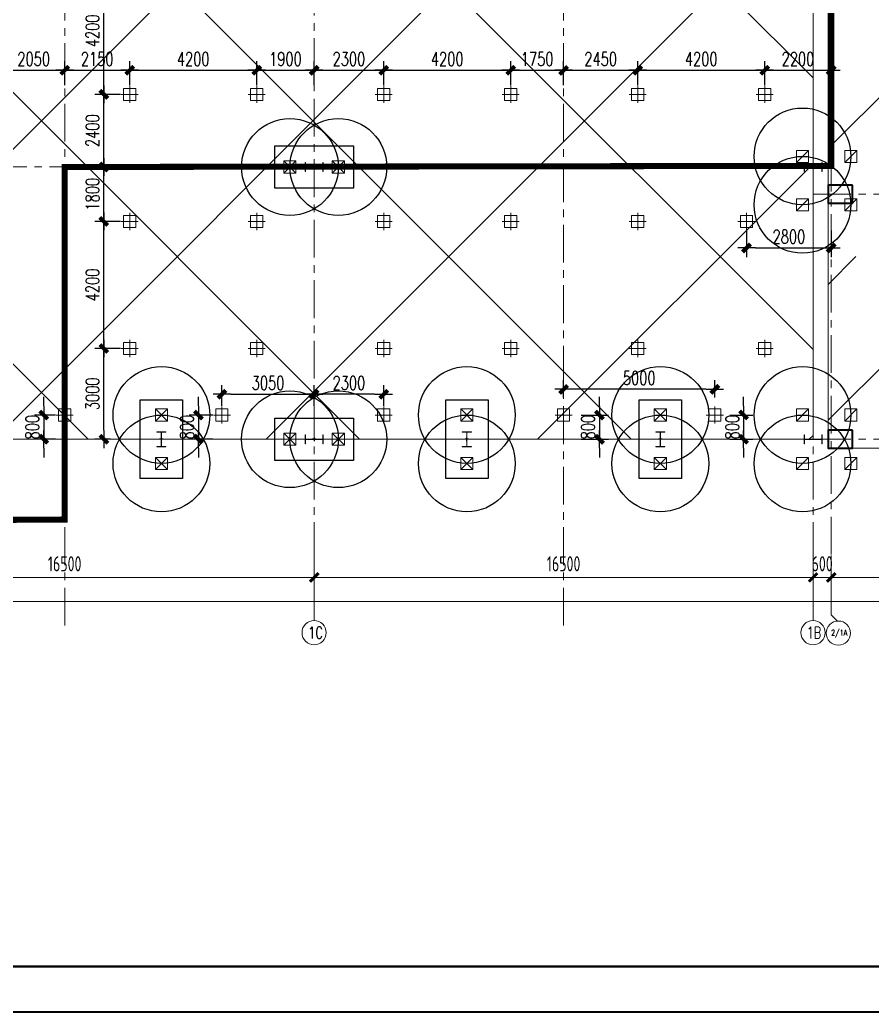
# Model space of a CAD drawing. Extents: x -1201378 to 2367219, y -619313 to 244905.
# Drawn here: x -425591 to -397405, y 118680 to 151516 of the extents above; entities that cross this region are included whole.
import ezdxf
from ezdxf.enums import TextEntityAlignment as Align

# ---------------------------------------------------------------- set-up
doc = ezdxf.new("R2010")
doc.units = 0
doc.header["$LTSCALE"] = 1000
doc.linetypes.add('CENTER', pattern=[2, 1.25, -0.25, 0.25, -0.25])
doc.linetypes.add('DASH', pattern=[0.35, 0.25, -0.1])
doc.layers.get('0').update_dxf_attribs({"linetype": 'CONTINUOUS'})
doc.layers.get('Defpoints').update_dxf_attribs({"linetype": 'CONTINUOUS'})
for name, color, linetype in [('0-cxFrame', 155, 'CONTINUOUS'), ('Hatch-一般填充', 252, 'CONTINUOUS'), ('S-DIMZ', 115, 'CONTINUOUS'), ('S-DOTE1', 140, 'CENTER'), ('S-HATCH1-W', 252, 'CONTINUOUS'), ('S-SGJ', 21, 'CONTINUOUS')]:
    doc.layers.add(name, color=color, linetype=linetype)
for name, color, linetype, lineweight in [('0-cxText', 131, 'CONTINUOUS', 25), ('S-axis', 111, 'CONTINUOUS', 0), ('S-col', 2, 'CONTINUOUS', 0), ('S-ct', 2, 'CONTINUOUS', 0), ('S-dim', 81, 'CONTINUOUS', 0), ('S-dote', 5, 'CENTER', 0), ('S-zhuang', 1, 'CONTINUOUS', 0), ('砼柱', 2, 'CONTINUOUS', 35)]:
    doc.layers.add(name, color=color, linetype=linetype, lineweight=lineweight)
doc.styles.add('_TCH_AXIS', font='COMPLEX', dxfattribs={"bigfont": 'GBCBIG'})
doc.styles.add('cx_tuming', font='simhei.ttf')
doc.styles.add('cx_tuqian1', font='')
doc.styles.add('SS1', font='tj-romans1.shx', dxfattribs={"width": 0.7, "bigfont": 'tj-hztxt1.shx'})
doc.styles.add('TSSD_Dimension', font='tssdeng.shx', dxfattribs={"width": 0.7, "bigfont": 'hztxt.shx'})
doc.styles.add('黑体', font='simhei.ttf', dxfattribs={"width": 0.8})
doc.styles.get('cx_tuqian1').set_extended_font_data('SimSun')
doc.dimstyles.new('S-150-ARCHI', dxfattribs={"dimscale": 150, "dimtxt": 3, "dimasz": 2, "dimexe": 2, "dimexo": 2, "dimgap": 1, "dimtad": 1, "dimdec": 0, "dimzin": 0, "dimdsep": 46, "dimtxsty": 'SS1', "dimblk1": 'TT', "dimblk2": 'TT', "dimsah": 1, "dimcen": 1, "dimclrd": 256, "dimclre": 256, "dimclrt": 256, "dimadec": 0, "dimazin": 0, "dimtfac": 1, "dimtdec": 0, "dimtix": 1, "dimtmove": 2, "dimatfit": 0, "dimldrblk": 'TT', "dimfxl": 2, "dimtolj": 1, "dimtzin": 0, "dimarcsym": 0})
doc.dimstyles.new('TSSD_200_200', dxfattribs={"dimtxt": 500, "dimasz": 200, "dimexe": 200, "dimexo": 500, "dimgap": 200, "dimtad": 1, "dimdec": 0, "dimzin": 0, "dimdsep": 46, "dimtxsty": 'TSSD_Dimension', "dimblk": 'ARCHTICK', "dimcen": 0, "dimdle": 200, "dimclrt": 7, "dimadec": 0, "dimazin": 0, "dimtfac": 1, "dimtdec": 0, "dimtix": 1, "dimtmove": 2, "dimatfit": 3, "dimfxl": 1, "dimtolj": 1, "dimtzin": 0, "dimarcsym": 0})

# ---------------------------------------------------------------- blocks, each defined once
blk = doc.blocks.new('TK22.A0 L(Dragon)')
at = {"layer": '0-cxFrame', "color": 7, "const_width": 0.5}
blk.add_lwpolyline([(0, 0), (-1486, 0), (-1486, 841), (0, 841)], close=True, dxfattribs=at)
at = {"layer": '0-cxFrame', "const_width": 0.5}
blk.add_lwpolyline([(-80, 10), (-1466, 10), (-1466, 831), (-80, 831)], close=True, dxfattribs=at)
at = {"style": '黑体', "flags": 4}
blk.add_attdef('图幅', text='', height=3.3, dxfattribs=at).set_placement((-40, 3), align=Align.RIGHT)
at = {"layer": '0-cxText', "flags": 4}
for tag, height, style, p in [('建设单位', 3.5, 'cx_tuming', (-45, 240)), ('项目名称', 3.5, 'cx_tuming', (-45, 210)), ('子项名称', 3.5, 'cx_tuming', (-45, 180)), ('工程编号', 3.3, 'cx_tuqian1', (-35, 165)), ('图名1', 3.5, 'cx_tuming', (-45, 87)), ('图名2', 3.5, 'cx_tuming', (-45, 79)), ('图名3', 3.5, 'cx_tuming', (-45, 71)), ('出图日期', 3.3, 'cx_tuqian1', (-39, 60)), ('专业', 3.3, 'cx_tuqian1', (-55, 52)), ('图号', 3.3, 'cx_tuqian1', (-55, 44)), ('版次', 3.3, 'cx_tuqian1', (-20, 44))]:
    blk.add_attdef(tag, text='', height=height, dxfattribs=dict(at, style=style)).set_placement(p, align=Align.MIDDLE)
at = {"layer": 'Defpoints', "color": 6, "flags": 4}
for tag, height, style, p in [('tufu', 3.3, '黑体', (-12, 12)), ('dwfname', 4, 'cx_tuqian1', (-80, 3))]:
    blk.add_attdef(tag, text='', height=height, dxfattribs=dict(at, style=style)).set_placement(p, align=Align.RIGHT)
blk = doc.blocks.new('_FZH')
at = {"layer": 'S-col'}
blk.add_lwpolyline([(-0.375, -0.188), (-0.375, 0.187), (-0.36, 0.187), (-0.36, 0.005), (0.36, 0.005), (0.36, 0.187), (0.375, 0.187), (0.375, -0.188), (0.36, -0.188), (0.36, -0.005), (-0.36, -0.005), (-0.36, -0.188)], close=True, dxfattribs=at)
blk = doc.blocks.new('w4234324')
at = {"layer": 'S-col', "xscale": 800.0000000000005, "yscale": 800.0000000000005, "zscale": 800.0000000000005}
for p in [(-160954, 750820), (-144454, 750820), (-160954, 741820), (-144454, 741820)]:
    blk.add_blockref('_FZH', p, dxfattribs=at)
blk = doc.blocks.new('_ArchTick')
at = {"color": 0, "linetype": 'ByBlock', "const_width": 0.5}
blk.add_lwpolyline([(-0.71, -0.71), (0.71, 0.71)], dxfattribs=at)
blk = doc.blocks.new('*D3028')
at = {"layer": 'Defpoints', "color": 0, "transparency": 16777216}
for p in [(-132358, 21687), (-115858, 21687), (-115858, 20460)]:
    blk.add_point(p, dxfattribs=at)
at = {"layer": 'S-axis', "color": 0, "lineweight": -2, "transparency": 16777216}
for p, q in [((-132358, 21187), (-132358, 20260)), ((-115858, 21187), (-115858, 20260)), ((-132558, 20460), (-115658, 20460))]:
    blk.add_line(p, q, dxfattribs=at)
at = {"layer": 'S-axis', "color": 0, "lineweight": -2, "transparency": 16777216, "xscale": 200, "yscale": 200, "zscale": 200, "rotation": 180}
blk.add_blockref('_ArchTick', (-132358, 20460), dxfattribs=at)
at = {"layer": 'S-axis', "color": 0, "lineweight": -2, "transparency": 16777216, "xscale": 200, "yscale": 200, "zscale": 200}
blk.add_blockref('_ArchTick', (-115858, 20460), dxfattribs=at)
at = {"layer": 'S-axis', "color": 7, "transparency": 16777216, "insert": (-124108, 20910), "char_height": 500, "attachment_point": 5, "style": 'TSSD_Dimension'}
blk.add_mtext('\\A1;16500', dxfattribs=at)
blk = doc.blocks.new('*D3029')
at = {"layer": 'Defpoints', "color": 0, "transparency": 16777216}
for p in [(-115858, 21687), (-99358, 21687), (-99358, 20460)]:
    blk.add_point(p, dxfattribs=at)
at = {"layer": 'S-axis', "color": 0, "lineweight": -2, "transparency": 16777216}
for p, q in [((-115858, 21187), (-115858, 20260)), ((-99358, 21187), (-99358, 20260)), ((-116058, 20460), (-99158, 20460))]:
    blk.add_line(p, q, dxfattribs=at)
at = {"layer": 'S-axis', "color": 0, "lineweight": -2, "transparency": 16777216, "xscale": 200, "yscale": 200, "zscale": 200, "rotation": 180}
blk.add_blockref('_ArchTick', (-115858, 20460), dxfattribs=at)
at = {"layer": 'S-axis', "color": 0, "lineweight": -2, "transparency": 16777216, "xscale": 200, "yscale": 200, "zscale": 200}
blk.add_blockref('_ArchTick', (-99358, 20460), dxfattribs=at)
at = {"layer": 'S-axis', "color": 7, "transparency": 16777216, "insert": (-107608, 20910), "char_height": 500, "attachment_point": 5, "style": 'TSSD_Dimension'}
blk.add_mtext('\\A1;16500', dxfattribs=at)
blk = doc.blocks.new('*D3030')
at = {"layer": 'Defpoints', "color": 0, "transparency": 16777216}
for p in [(-99358, 21687), (-98758, 21687), (-98758, 20460)]:
    blk.add_point(p, dxfattribs=at)
at = {"layer": 'S-axis', "color": 0, "lineweight": -2, "transparency": 16777216}
for p, q in [((-99358, 21187), (-99358, 20260)), ((-98758, 21187), (-98758, 20260)), ((-99358, 20460), (-99558, 20460)), ((-99358, 20460), (-98758, 20460)), ((-98758, 20460), (-98558, 20460))]:
    blk.add_line(p, q, dxfattribs=at)
at = {"layer": 'S-axis', "color": 0, "lineweight": -2, "transparency": 16777216, "xscale": 200, "yscale": 200, "zscale": 200}
blk.add_blockref('_ArchTick', (-99358, 20460), dxfattribs=at)
at = {"layer": 'S-axis', "color": 0, "lineweight": -2, "transparency": 16777216, "xscale": 200, "yscale": 200, "zscale": 200, "rotation": 180}
blk.add_blockref('_ArchTick', (-98758, 20460), dxfattribs=at)
at = {"layer": 'S-axis', "color": 7, "transparency": 16777216, "insert": (-99058, 20910), "char_height": 500, "attachment_point": 5, "style": 'TSSD_Dimension'}
blk.add_mtext('\\A1;600', dxfattribs=at)
blk = doc.blocks.new('*D3031')
at = {"layer": 'Defpoints', "color": 0, "transparency": 16777216}
for p in [(-98758, 21687), (-94258, 21687), (-94258, 20460)]:
    blk.add_point(p, dxfattribs=at)
at = {"layer": 'S-axis', "color": 0, "lineweight": -2, "transparency": 16777216}
for p, q in [((-98758, 21187), (-98758, 20260)), ((-94258, 21187), (-94258, 20260)), ((-98958, 20460), (-94058, 20460))]:
    blk.add_line(p, q, dxfattribs=at)
at = {"layer": 'S-axis', "color": 0, "lineweight": -2, "transparency": 16777216, "xscale": 200, "yscale": 200, "zscale": 200, "rotation": 180}
blk.add_blockref('_ArchTick', (-98758, 20460), dxfattribs=at)
at = {"layer": 'S-axis', "color": 0, "lineweight": -2, "transparency": 16777216, "xscale": 200, "yscale": 200, "zscale": 200}
blk.add_blockref('_ArchTick', (-94258, 20460), dxfattribs=at)
at = {"layer": 'S-axis', "color": 7, "transparency": 16777216, "insert": (-96508, 20910), "char_height": 500, "attachment_point": 5, "style": 'TSSD_Dimension'}
blk.add_mtext('\\A1;4500', dxfattribs=at)
blk = doc.blocks.new('*D3034')
at = {"layer": 'Defpoints', "color": 0, "transparency": 16777216}
for p in [(-209458, 21587), (-82958, 21587), (-82958, 19660)]:
    blk.add_point(p, dxfattribs=at)
at = {"layer": 'S-axis', "color": 0, "lineweight": -2, "transparency": 16777216}
for p, q in [((-209458, 21087), (-209458, 19460)), ((-82958, 21087), (-82958, 19460)), ((-209658, 19660), (-82758, 19660))]:
    blk.add_line(p, q, dxfattribs=at)
at = {"layer": 'S-axis', "color": 0, "lineweight": -2, "transparency": 16777216, "xscale": 200, "yscale": 200, "zscale": 200, "rotation": 180}
blk.add_blockref('_ArchTick', (-209458, 19660), dxfattribs=at)
at = {"layer": 'S-axis', "color": 0, "lineweight": -2, "transparency": 16777216, "xscale": 200, "yscale": 200, "zscale": 200}
blk.add_blockref('_ArchTick', (-82958, 19660), dxfattribs=at)
at = {"layer": 'S-axis', "color": 7, "transparency": 16777216, "insert": (-146208, 20110), "char_height": 500, "attachment_point": 5, "style": 'TSSD_Dimension'}
blk.add_mtext('\\A1;126500', dxfattribs=at)
blk = doc.blocks.new('地坪桩')
at = {"layer": 'S-zhuang'}
for p, q in [((174146, 162514), (174146, 163080)), ((173863, 162797), (174429, 162797))]:
    blk.add_line(p, q, dxfattribs=at)
blk.add_lwpolyline([(173946, 162597), (173946, 162997), (174346, 162997), (174346, 162597)], close=True, dxfattribs=at)
blk = doc.blocks.new('TT')
blk.add_line((-0.97, 0), (0.97, 0))
at = {"const_width": 0.45}
blk.add_lwpolyline([(-0.44, -0.44), (0.44, 0.44)], dxfattribs=at)
blk = doc.blocks.new('*D3333')
at = {"layer": 'Defpoints', "color": 0, "transparency": 16777216}
for p in [(-424108, 149848), (-426158, 149052), (-424108, 149052)]:
    blk.add_point(p, dxfattribs=at)
at = {"layer": 'S-DIMZ', "lineweight": -2, "transparency": 16777216}
for p, q in [((-426158, 149352), (-426158, 150148)), ((-424108, 149352), (-424108, 150148)), ((-425858, 149848), (-424408, 149848))]:
    blk.add_line(p, q, dxfattribs=at)
at = {"layer": 'S-DIMZ', "lineweight": -2, "transparency": 16777216, "xscale": 300, "yscale": 300, "zscale": 300, "rotation": 180}
blk.add_blockref('TT', (-426158, 149848), dxfattribs=at)
at = {"layer": 'S-DIMZ', "lineweight": -2, "transparency": 16777216, "xscale": 300, "yscale": 300, "zscale": 300}
blk.add_blockref('TT', (-424108, 149848), dxfattribs=at)
at = {"layer": 'S-DIMZ', "transparency": 16777216, "insert": (-425133, 150223), "char_height": 450, "attachment_point": 5, "style": 'SS1'}
blk.add_mtext('\\A1;2050', dxfattribs=at)
blk = doc.blocks.new('*D3334')
at = {"layer": 'Defpoints', "color": 0, "transparency": 16777216}
for p in [(-421958, 149848), (-424108, 149052), (-421958, 149052)]:
    blk.add_point(p, dxfattribs=at)
at = {"layer": 'S-DIMZ', "lineweight": -2, "transparency": 16777216}
for p, q in [((-424108, 149352), (-424108, 150148)), ((-421958, 149352), (-421958, 150148)), ((-423808, 149848), (-422258, 149848))]:
    blk.add_line(p, q, dxfattribs=at)
at = {"layer": 'S-DIMZ', "lineweight": -2, "transparency": 16777216, "xscale": 300, "yscale": 300, "zscale": 300, "rotation": 180}
blk.add_blockref('TT', (-424108, 149848), dxfattribs=at)
at = {"layer": 'S-DIMZ', "lineweight": -2, "transparency": 16777216, "xscale": 300, "yscale": 300, "zscale": 300}
blk.add_blockref('TT', (-421958, 149848), dxfattribs=at)
at = {"layer": 'S-DIMZ', "transparency": 16777216, "insert": (-423033, 150223), "char_height": 450, "attachment_point": 5, "style": 'SS1'}
blk.add_mtext('\\A1;2150', dxfattribs=at)
blk = doc.blocks.new('*D3335')
at = {"layer": 'Defpoints', "color": 0, "transparency": 16777216}
for p in [(-417758, 149848), (-421958, 149052), (-417758, 149052)]:
    blk.add_point(p, dxfattribs=at)
at = {"layer": 'S-DIMZ', "lineweight": -2, "transparency": 16777216}
for p, q in [((-421958, 149352), (-421958, 150148)), ((-417758, 149352), (-417758, 150148)), ((-421658, 149848), (-418058, 149848))]:
    blk.add_line(p, q, dxfattribs=at)
at = {"layer": 'S-DIMZ', "lineweight": -2, "transparency": 16777216, "xscale": 300, "yscale": 300, "zscale": 300, "rotation": 180}
blk.add_blockref('TT', (-421958, 149848), dxfattribs=at)
at = {"layer": 'S-DIMZ', "lineweight": -2, "transparency": 16777216, "xscale": 300, "yscale": 300, "zscale": 300}
blk.add_blockref('TT', (-417758, 149848), dxfattribs=at)
at = {"layer": 'S-DIMZ', "transparency": 16777216, "insert": (-419858, 150223), "char_height": 450, "attachment_point": 5, "style": 'SS1'}
blk.add_mtext('\\A1;4200', dxfattribs=at)
blk = doc.blocks.new('*D3336')
at = {"layer": 'Defpoints', "color": 0, "transparency": 16777216}
for p in [(-415858, 149848), (-417758, 149052), (-415858, 149052)]:
    blk.add_point(p, dxfattribs=at)
at = {"layer": 'S-DIMZ', "lineweight": -2, "transparency": 16777216}
for p, q in [((-417758, 149352), (-417758, 150148)), ((-415858, 149352), (-415858, 150148)), ((-417458, 149848), (-416158, 149848))]:
    blk.add_line(p, q, dxfattribs=at)
at = {"layer": 'S-DIMZ', "lineweight": -2, "transparency": 16777216, "xscale": 300, "yscale": 300, "zscale": 300, "rotation": 180}
blk.add_blockref('TT', (-417758, 149848), dxfattribs=at)
at = {"layer": 'S-DIMZ', "lineweight": -2, "transparency": 16777216, "xscale": 300, "yscale": 300, "zscale": 300}
blk.add_blockref('TT', (-415858, 149848), dxfattribs=at)
at = {"layer": 'S-DIMZ', "transparency": 16777216, "insert": (-416808, 150223), "char_height": 450, "attachment_point": 5, "style": 'SS1'}
blk.add_mtext('\\A1;1900', dxfattribs=at)
blk = doc.blocks.new('*D3337')
at = {"layer": 'Defpoints', "color": 0, "transparency": 16777216}
for p in [(-413558, 149848), (-415858, 149052), (-413558, 149052)]:
    blk.add_point(p, dxfattribs=at)
at = {"layer": 'S-DIMZ', "lineweight": -2, "transparency": 16777216}
for p, q in [((-415858, 149352), (-415858, 150148)), ((-413558, 149352), (-413558, 150148)), ((-415558, 149848), (-413858, 149848))]:
    blk.add_line(p, q, dxfattribs=at)
at = {"layer": 'S-DIMZ', "lineweight": -2, "transparency": 16777216, "xscale": 300, "yscale": 300, "zscale": 300, "rotation": 180}
blk.add_blockref('TT', (-415858, 149848), dxfattribs=at)
at = {"layer": 'S-DIMZ', "lineweight": -2, "transparency": 16777216, "xscale": 300, "yscale": 300, "zscale": 300}
blk.add_blockref('TT', (-413558, 149848), dxfattribs=at)
at = {"layer": 'S-DIMZ', "transparency": 16777216, "insert": (-414708, 150223), "char_height": 450, "attachment_point": 5, "style": 'SS1'}
blk.add_mtext('\\A1;2300', dxfattribs=at)
blk = doc.blocks.new('*D3338')
at = {"layer": 'Defpoints', "color": 0, "transparency": 16777216}
for p in [(-409358, 149848), (-413558, 149052), (-409358, 149052)]:
    blk.add_point(p, dxfattribs=at)
at = {"layer": 'S-DIMZ', "lineweight": -2, "transparency": 16777216}
for p, q in [((-413558, 149352), (-413558, 150148)), ((-409358, 149352), (-409358, 150148)), ((-413258, 149848), (-409658, 149848))]:
    blk.add_line(p, q, dxfattribs=at)
at = {"layer": 'S-DIMZ', "lineweight": -2, "transparency": 16777216, "xscale": 300, "yscale": 300, "zscale": 300, "rotation": 180}
blk.add_blockref('TT', (-413558, 149848), dxfattribs=at)
at = {"layer": 'S-DIMZ', "lineweight": -2, "transparency": 16777216, "xscale": 300, "yscale": 300, "zscale": 300}
blk.add_blockref('TT', (-409358, 149848), dxfattribs=at)
at = {"layer": 'S-DIMZ', "transparency": 16777216, "insert": (-411458, 150223), "char_height": 450, "attachment_point": 5, "style": 'SS1'}
blk.add_mtext('\\A1;4200', dxfattribs=at)
blk = doc.blocks.new('*D3339')
at = {"layer": 'Defpoints', "color": 0, "transparency": 16777216}
for p in [(-407608, 149848), (-409358, 149052), (-407608, 149052)]:
    blk.add_point(p, dxfattribs=at)
at = {"layer": 'S-DIMZ', "lineweight": -2, "transparency": 16777216}
for p, q in [((-409358, 149352), (-409358, 150148)), ((-407608, 149352), (-407608, 150148)), ((-409058, 149848), (-407908, 149848))]:
    blk.add_line(p, q, dxfattribs=at)
at = {"layer": 'S-DIMZ', "lineweight": -2, "transparency": 16777216, "xscale": 300, "yscale": 300, "zscale": 300, "rotation": 180}
blk.add_blockref('TT', (-409358, 149848), dxfattribs=at)
at = {"layer": 'S-DIMZ', "lineweight": -2, "transparency": 16777216, "xscale": 300, "yscale": 300, "zscale": 300}
blk.add_blockref('TT', (-407608, 149848), dxfattribs=at)
at = {"layer": 'S-DIMZ', "transparency": 16777216, "insert": (-408483, 150223), "char_height": 450, "attachment_point": 5, "style": 'SS1'}
blk.add_mtext('\\A1;1750', dxfattribs=at)
blk = doc.blocks.new('*D3340')
at = {"layer": 'Defpoints', "color": 0, "transparency": 16777216}
for p in [(-405158, 149848), (-407608, 149052), (-405158, 149052)]:
    blk.add_point(p, dxfattribs=at)
at = {"layer": 'S-DIMZ', "lineweight": -2, "transparency": 16777216}
for p, q in [((-407608, 149352), (-407608, 150148)), ((-405158, 149352), (-405158, 150148)), ((-407308, 149848), (-405458, 149848))]:
    blk.add_line(p, q, dxfattribs=at)
at = {"layer": 'S-DIMZ', "lineweight": -2, "transparency": 16777216, "xscale": 300, "yscale": 300, "zscale": 300, "rotation": 180}
blk.add_blockref('TT', (-407608, 149848), dxfattribs=at)
at = {"layer": 'S-DIMZ', "lineweight": -2, "transparency": 16777216, "xscale": 300, "yscale": 300, "zscale": 300}
blk.add_blockref('TT', (-405158, 149848), dxfattribs=at)
at = {"layer": 'S-DIMZ', "transparency": 16777216, "insert": (-406383, 150223), "char_height": 450, "attachment_point": 5, "style": 'SS1'}
blk.add_mtext('\\A1;2450', dxfattribs=at)
blk = doc.blocks.new('*D3341')
at = {"layer": 'Defpoints', "color": 0, "transparency": 16777216}
for p in [(-400958, 149848), (-405158, 149052), (-400958, 149052)]:
    blk.add_point(p, dxfattribs=at)
at = {"layer": 'S-DIMZ', "lineweight": -2, "transparency": 16777216}
for p, q in [((-405158, 149352), (-405158, 150148)), ((-400958, 149352), (-400958, 150148)), ((-404858, 149848), (-401258, 149848))]:
    blk.add_line(p, q, dxfattribs=at)
at = {"layer": 'S-DIMZ', "lineweight": -2, "transparency": 16777216, "xscale": 300, "yscale": 300, "zscale": 300, "rotation": 180}
blk.add_blockref('TT', (-405158, 149848), dxfattribs=at)
at = {"layer": 'S-DIMZ', "lineweight": -2, "transparency": 16777216, "xscale": 300, "yscale": 300, "zscale": 300}
blk.add_blockref('TT', (-400958, 149848), dxfattribs=at)
at = {"layer": 'S-DIMZ', "transparency": 16777216, "insert": (-403058, 150223), "char_height": 450, "attachment_point": 5, "style": 'SS1'}
blk.add_mtext('\\A1;4200', dxfattribs=at)
blk = doc.blocks.new('*D3342')
at = {"layer": 'Defpoints', "color": 0, "transparency": 16777216}
for p in [(-398758, 149848), (-400958, 149052), (-398758, 149052)]:
    blk.add_point(p, dxfattribs=at)
at = {"layer": 'S-DIMZ', "lineweight": -2, "transparency": 16777216}
for p, q in [((-400958, 149352), (-400958, 150148)), ((-398758, 149352), (-398758, 150148)), ((-400658, 149848), (-399058, 149848))]:
    blk.add_line(p, q, dxfattribs=at)
at = {"layer": 'S-DIMZ', "lineweight": -2, "transparency": 16777216, "xscale": 300, "yscale": 300, "zscale": 300, "rotation": 180}
blk.add_blockref('TT', (-400958, 149848), dxfattribs=at)
at = {"layer": 'S-DIMZ', "lineweight": -2, "transparency": 16777216, "xscale": 300, "yscale": 300, "zscale": 300}
blk.add_blockref('TT', (-398758, 149848), dxfattribs=at)
at = {"layer": 'S-DIMZ', "transparency": 16777216, "insert": (-399858, 150223), "char_height": 450, "attachment_point": 5, "style": 'SS1'}
blk.add_mtext('\\A1;2200', dxfattribs=at)
blk = doc.blocks.new('*D3371')
at = {"layer": 'Defpoints', "color": 0, "transparency": 16777216}
for p in [(-422813, 140652), (-421958, 140652), (-422294, 137652)]:
    blk.add_point(p, dxfattribs=at)
at = {"layer": 'S-DIMZ', "lineweight": -2, "transparency": 16777216}
for p, q in [((-422258, 140652), (-423113, 140652)), ((-422813, 137952), (-422813, 140352)), ((-422594, 137652), (-423113, 137652))]:
    blk.add_line(p, q, dxfattribs=at)
at = {"layer": 'S-DIMZ', "lineweight": -2, "transparency": 16777216, "xscale": 300, "yscale": 300, "zscale": 300}
for p, rotation in [((-422813, 140652), 90), ((-422813, 137652), 270)]:
    blk.add_blockref('TT', p, dxfattribs=dict(at, rotation=rotation))
at = {"layer": 'S-DIMZ', "transparency": 16777216, "insert": (-423188, 139152), "char_height": 450, "attachment_point": 5, "rotation": 90, "style": 'SS1'}
blk.add_mtext('\\A1;3000', dxfattribs=at)
blk = doc.blocks.new('*D3372')
at = {"layer": 'Defpoints', "color": 0, "transparency": 16777216}
for p in [(-422813, 144852), (-421958, 144852), (-421958, 140652)]:
    blk.add_point(p, dxfattribs=at)
at = {"layer": 'S-DIMZ', "lineweight": -2, "transparency": 16777216}
for p, q in [((-422258, 144852), (-423113, 144852)), ((-422813, 140952), (-422813, 144552)), ((-422258, 140652), (-423113, 140652))]:
    blk.add_line(p, q, dxfattribs=at)
at = {"layer": 'S-DIMZ', "lineweight": -2, "transparency": 16777216, "xscale": 300, "yscale": 300, "zscale": 300}
for p, rotation in [((-422813, 144852), 90), ((-422813, 140652), 270)]:
    blk.add_blockref('TT', p, dxfattribs=dict(at, rotation=rotation))
at = {"layer": 'S-DIMZ', "transparency": 16777216, "insert": (-423188, 142752), "char_height": 450, "attachment_point": 5, "rotation": 90, "style": 'SS1'}
blk.add_mtext('\\A1;4200', dxfattribs=at)
blk = doc.blocks.new('*D3373')
at = {"layer": 'Defpoints', "color": 0, "transparency": 16777216}
for p in [(-422813, 146652), (-421958, 146652), (-421958, 144852)]:
    blk.add_point(p, dxfattribs=at)
at = {"layer": 'S-DIMZ', "lineweight": -2, "transparency": 16777216}
for p, q in [((-422258, 146652), (-423113, 146652)), ((-422813, 145152), (-422813, 146352)), ((-422258, 144852), (-423113, 144852))]:
    blk.add_line(p, q, dxfattribs=at)
at = {"layer": 'S-DIMZ', "lineweight": -2, "transparency": 16777216, "xscale": 300, "yscale": 300, "zscale": 300}
for p, rotation in [((-422813, 146652), 90), ((-422813, 144852), 270)]:
    blk.add_blockref('TT', p, dxfattribs=dict(at, rotation=rotation))
at = {"layer": 'S-DIMZ', "transparency": 16777216, "insert": (-423188, 145752), "char_height": 450, "attachment_point": 5, "rotation": 90, "style": 'SS1'}
blk.add_mtext('\\A1;1800', dxfattribs=at)
blk = doc.blocks.new('*D3374')
at = {"layer": 'Defpoints', "color": 0, "transparency": 16777216}
for p in [(-422813, 149052), (-421958, 149052), (-421958, 146652)]:
    blk.add_point(p, dxfattribs=at)
at = {"layer": 'S-DIMZ', "lineweight": -2, "transparency": 16777216}
for p, q in [((-422258, 149052), (-423113, 149052)), ((-422813, 146952), (-422813, 148752)), ((-422258, 146652), (-423113, 146652))]:
    blk.add_line(p, q, dxfattribs=at)
at = {"layer": 'S-DIMZ', "lineweight": -2, "transparency": 16777216, "xscale": 300, "yscale": 300, "zscale": 300}
for p, rotation in [((-422813, 149052), 90), ((-422813, 146652), 270)]:
    blk.add_blockref('TT', p, dxfattribs=dict(at, rotation=rotation))
at = {"layer": 'S-DIMZ', "transparency": 16777216, "insert": (-423188, 147852), "char_height": 450, "attachment_point": 5, "rotation": 90, "style": 'SS1'}
blk.add_mtext('\\A1;2400', dxfattribs=at)
blk = doc.blocks.new('*D3375')
at = {"layer": 'Defpoints', "color": 0, "transparency": 16777216}
for p in [(-422813, 153252), (-421958, 153252), (-421958, 149052)]:
    blk.add_point(p, dxfattribs=at)
at = {"layer": 'S-DIMZ', "lineweight": -2, "transparency": 16777216}
for p, q in [((-422258, 153252), (-423113, 153252)), ((-422813, 149352), (-422813, 152952)), ((-422258, 149052), (-423113, 149052))]:
    blk.add_line(p, q, dxfattribs=at)
at = {"layer": 'S-DIMZ', "lineweight": -2, "transparency": 16777216, "xscale": 300, "yscale": 300, "zscale": 300}
for p, rotation in [((-422813, 153252), 90), ((-422813, 149052), 270)]:
    blk.add_blockref('TT', p, dxfattribs=dict(at, rotation=rotation))
at = {"layer": 'S-DIMZ', "transparency": 16777216, "insert": (-423188, 151152), "char_height": 450, "attachment_point": 5, "rotation": 90, "style": 'SS1'}
blk.add_mtext('\\A1;4200', dxfattribs=at)
blk = doc.blocks.new('*D3401')
at = {"layer": 'Defpoints', "color": 0, "transparency": 16777216}
for p in [(-401558, 144852), (-398758, 144852), (-398758, 143976)]:
    blk.add_point(p, dxfattribs=at)
at = {"layer": 'S-DIMZ', "lineweight": -2, "transparency": 16777216}
for p, q in [((-401558, 144552), (-401558, 143676)), ((-398758, 144552), (-398758, 143676)), ((-401258, 143976), (-399058, 143976))]:
    blk.add_line(p, q, dxfattribs=at)
at = {"layer": 'S-DIMZ', "lineweight": -2, "transparency": 16777216, "xscale": 300, "yscale": 300, "zscale": 300, "rotation": 180}
blk.add_blockref('TT', (-401558, 143976), dxfattribs=at)
at = {"layer": 'S-DIMZ', "lineweight": -2, "transparency": 16777216, "xscale": 300, "yscale": 300, "zscale": 300}
blk.add_blockref('TT', (-398758, 143976), dxfattribs=at)
at = {"layer": 'S-DIMZ', "transparency": 16777216, "insert": (-400158, 144351), "char_height": 450, "attachment_point": 5, "style": 'SS1'}
blk.add_mtext('\\A1;2800', dxfattribs=at)
blk = doc.blocks.new('*D3452')
at = {"layer": 'Defpoints', "color": 0, "transparency": 16777216}
for p in [(-424108, 138452), (-424802, 137652), (-424108, 137652)]:
    blk.add_point(p, dxfattribs=at)
at = {"layer": 'S-DIMZ', "lineweight": -2, "transparency": 16777216}
for p, q in [((-424802, 138752), (-424802, 139052)), ((-424408, 138452), (-425102, 138452)), ((-424802, 138452), (-424802, 137652)), ((-424408, 137652), (-425102, 137652)), ((-424802, 137352), (-424802, 137052))]:
    blk.add_line(p, q, dxfattribs=at)
at = {"layer": 'S-DIMZ', "lineweight": -2, "transparency": 16777216, "xscale": 300, "yscale": 300, "zscale": 300}
for p, rotation in [((-424802, 138452), 270), ((-424802, 137652), 90)]:
    blk.add_blockref('TT', p, dxfattribs=dict(at, rotation=rotation))
at = {"layer": 'S-DIMZ', "transparency": 16777216, "insert": (-425177, 138052), "char_height": 450, "attachment_point": 5, "rotation": 90, "style": 'SS1'}
blk.add_mtext('\\A1;800', dxfattribs=at)
blk = doc.blocks.new('*D3453')
at = {"layer": 'Defpoints', "color": 0, "transparency": 16777216}
for p in [(-418908, 138452), (-419686, 137652), (-418908, 137652)]:
    blk.add_point(p, dxfattribs=at)
at = {"layer": 'S-DIMZ', "lineweight": -2, "transparency": 16777216}
for p, q in [((-419686, 138752), (-419686, 139052)), ((-419208, 138452), (-419986, 138452)), ((-419686, 138452), (-419686, 137652)), ((-419208, 137652), (-419986, 137652)), ((-419686, 137352), (-419686, 137052))]:
    blk.add_line(p, q, dxfattribs=at)
at = {"layer": 'S-DIMZ', "lineweight": -2, "transparency": 16777216, "xscale": 300, "yscale": 300, "zscale": 300}
for p, rotation in [((-419686, 138452), 270), ((-419686, 137652), 90)]:
    blk.add_blockref('TT', p, dxfattribs=dict(at, rotation=rotation))
at = {"layer": 'S-DIMZ', "transparency": 16777216, "insert": (-420061, 138052), "char_height": 450, "attachment_point": 5, "rotation": 90, "style": 'SS1'}
blk.add_mtext('\\A1;800', dxfattribs=at)
blk = doc.blocks.new('*D3454')
at = {"layer": 'Defpoints', "color": 0, "transparency": 16777216}
for p in [(-415858, 139139), (-418908, 138452), (-415858, 138452)]:
    blk.add_point(p, dxfattribs=at)
at = {"layer": 'S-DIMZ', "lineweight": -2, "transparency": 16777216}
for p, q in [((-418908, 138752), (-418908, 139439)), ((-415858, 138752), (-415858, 139439)), ((-418608, 139139), (-416158, 139139))]:
    blk.add_line(p, q, dxfattribs=at)
at = {"layer": 'S-DIMZ', "lineweight": -2, "transparency": 16777216, "xscale": 300, "yscale": 300, "zscale": 300, "rotation": 180}
blk.add_blockref('TT', (-418908, 139139), dxfattribs=at)
at = {"layer": 'S-DIMZ', "lineweight": -2, "transparency": 16777216, "xscale": 300, "yscale": 300, "zscale": 300}
blk.add_blockref('TT', (-415858, 139139), dxfattribs=at)
at = {"layer": 'S-DIMZ', "transparency": 16777216, "insert": (-417383, 139514), "char_height": 450, "attachment_point": 5, "style": 'SS1'}
blk.add_mtext('\\A1;3050', dxfattribs=at)
blk = doc.blocks.new('*D3455')
at = {"layer": 'Defpoints', "color": 0, "transparency": 16777216}
for p in [(-415858, 139139), (-415858, 138452), (-413558, 138452)]:
    blk.add_point(p, dxfattribs=at)
at = {"layer": 'S-DIMZ', "lineweight": -2, "transparency": 16777216}
for p, q in [((-415858, 138752), (-415858, 139439)), ((-413558, 138752), (-413558, 139439)), ((-413858, 139139), (-415558, 139139))]:
    blk.add_line(p, q, dxfattribs=at)
at = {"layer": 'S-DIMZ', "lineweight": -2, "transparency": 16777216, "xscale": 300, "yscale": 300, "zscale": 300, "rotation": 180}
blk.add_blockref('TT', (-415858, 139139), dxfattribs=at)
at = {"layer": 'S-DIMZ', "lineweight": -2, "transparency": 16777216, "xscale": 300, "yscale": 300, "zscale": 300}
blk.add_blockref('TT', (-413558, 139139), dxfattribs=at)
at = {"layer": 'S-DIMZ', "transparency": 16777216, "insert": (-414708, 139514), "char_height": 450, "attachment_point": 5, "style": 'SS1'}
blk.add_mtext('\\A1;2300', dxfattribs=at)
blk = doc.blocks.new('*D3456')
at = {"layer": 'Defpoints', "color": 0, "transparency": 16777216}
for p in [(-407326, 138452), (-407326, 137652), (-406423, 137652)]:
    blk.add_point(p, dxfattribs=at)
at = {"layer": 'S-DIMZ', "lineweight": -2, "transparency": 16777216}
for p, q in [((-406423, 138752), (-406423, 139052)), ((-407026, 138452), (-406123, 138452)), ((-406423, 138452), (-406423, 137652)), ((-407026, 137652), (-406123, 137652)), ((-406423, 137352), (-406423, 137052))]:
    blk.add_line(p, q, dxfattribs=at)
at = {"layer": 'S-DIMZ', "lineweight": -2, "transparency": 16777216, "xscale": 300, "yscale": 300, "zscale": 300}
for p, rotation in [((-406423, 138452), 270), ((-406423, 137652), 90)]:
    blk.add_blockref('TT', p, dxfattribs=dict(at, rotation=rotation))
at = {"layer": 'S-DIMZ', "transparency": 16777216, "insert": (-406798, 138052), "char_height": 450, "attachment_point": 5, "rotation": 90, "style": 'SS1'}
blk.add_mtext('\\A1;800', dxfattribs=at)
blk = doc.blocks.new('*D3457')
at = {"layer": 'Defpoints', "color": 0, "transparency": 16777216}
for p in [(-402408, 138452), (-402408, 137652), (-401656, 137652)]:
    blk.add_point(p, dxfattribs=at)
at = {"layer": 'S-DIMZ', "lineweight": -2, "transparency": 16777216}
for p, q in [((-401656, 138752), (-401656, 139052)), ((-402108, 138452), (-401356, 138452)), ((-401656, 138452), (-401656, 137652)), ((-402108, 137652), (-401356, 137652)), ((-401656, 137352), (-401656, 137052))]:
    blk.add_line(p, q, dxfattribs=at)
at = {"layer": 'S-DIMZ', "lineweight": -2, "transparency": 16777216, "xscale": 300, "yscale": 300, "zscale": 300}
for p, rotation in [((-401656, 138452), 270), ((-401656, 137652), 90)]:
    blk.add_blockref('TT', p, dxfattribs=dict(at, rotation=rotation))
at = {"layer": 'S-DIMZ', "transparency": 16777216, "insert": (-402031, 138052), "char_height": 450, "attachment_point": 5, "rotation": 90, "style": 'SS1'}
blk.add_mtext('\\A1;800', dxfattribs=at)
blk = doc.blocks.new('*D3458')
at = {"layer": 'Defpoints', "color": 0, "transparency": 16777216}
for p in [(-407608, 139302), (-407608, 138735), (-402608, 138735)]:
    blk.add_point(p, dxfattribs=at)
at = {"layer": 'S-DIMZ', "lineweight": -2, "transparency": 16777216}
for p, q in [((-407608, 139035), (-407608, 139602)), ((-402608, 139035), (-402608, 139602)), ((-402908, 139302), (-407308, 139302))]:
    blk.add_line(p, q, dxfattribs=at)
at = {"layer": 'S-DIMZ', "lineweight": -2, "transparency": 16777216, "xscale": 300, "yscale": 300, "zscale": 300, "rotation": 180}
blk.add_blockref('TT', (-407608, 139302), dxfattribs=at)
at = {"layer": 'S-DIMZ', "lineweight": -2, "transparency": 16777216, "xscale": 300, "yscale": 300, "zscale": 300}
blk.add_blockref('TT', (-402608, 139302), dxfattribs=at)
at = {"layer": 'S-DIMZ', "transparency": 16777216, "insert": (-405108, 139677), "char_height": 450, "attachment_point": 5, "style": 'SS1'}
blk.add_mtext('\\A1;5000', dxfattribs=at)
blk = doc.blocks.new('S-ZHUANG-400')
at = {"layer": 'S-zhuang'}
for p, q in [((200, -200), (-200, 200)), ((-200, -200), (200, 200))]:
    blk.add_line(p, q, dxfattribs=at)
blk.add_lwpolyline([(-200, 200), (200, 200), (200, -200), (-200, -200)], close=True, dxfattribs=at)
blk = doc.blocks.new('CT2')
at = {"layer": 'Defpoints'}
for centre in [(-193625, -186366), (-193625, -187966)]:
    blk.add_circle(centre, 1600, dxfattribs=at)
at = {"layer": 'S-DOTE1', "ltscale": 0.25}
for p, q in [((-193625, -187226), (-193625, -187106)), ((-193565, -187166), (-193685, -187166))]:
    blk.add_line(p, q, dxfattribs=at)
at = {"layer": 'S-HATCH1-W'}
blk.add_lwpolyline([(-194325, -185866), (-192925, -185866), (-192925, -188466), (-194325, -188466)], close=True, dxfattribs=at)
at = {"layer": 'S-zhuang'}
for p in [(-193625, -186366), (-193625, -187966)]:
    blk.add_blockref('S-ZHUANG-400', p, dxfattribs=at)
blk = doc.blocks.new('A$C656D53E9')
at = {"layer": 'S-zhuang', "ltscale": 0.25}
blk.add_line((-200, 200), (200, -200), dxfattribs=at)
at = {"layer": 'S-zhuang', "color": 1, "ltscale": 0.5}
blk.add_lwpolyline([(200, 200), (-200, 200), (-200, -200), (200, -200)], close=True, dxfattribs=at)
blk = doc.blocks.new('1#轴网')
at = {"layer": 'S-axis'}
blk.add_line((-98553.6, 19015.8), (-98758.5, 19217), dxfattribs=at)
for centre in [(-115858.5, 18633.1), (-99358.5, 18633.1), (-98523.4, 18617)]:
    blk.add_circle(centre, 400, dxfattribs=at)
at = {"layer": 'S-dote'}
for p, q in [((-124108.5, 18867), (-124108.5, 124689.3)), ((-115858.5, 19033.1), (-115858.5, 124689.3)), ((-107608.5, 18867), (-107608.5, 124689.3)), ((-99358.5, 19033.1), (-99358.5, 124633.4)), ((-98758.5, 19217), (-98758.5, 124427)), ((-99358.5, 34027), (-216950.7, 34027)), ((-99358.5, 33127), (-76979.2, 33127)), ((-99358.5, 25027), (-216950.7, 25027)), ((-99358.5, 25027), (-76979.2, 25027))]:
    blk.add_line(p, q, dxfattribs=at)
at = {"layer": 'S-axis', "style": '_TCH_AXIS', "width": 0.705882}
for s, height, p in [('1C', 394.32, (-116057.3, 18436)), ('1B', 381.3, (-99563.5, 18442.5)), ('2/1A', 190.1, (-98763, 18535.5))]:
    blk.add_text(s, height=height, dxfattribs=at).set_placement(p)
at = {"layer": 'S-axis'}
for p1, p2, distance, picture, middle in [((-132358.5, 21687), (-115858.5, 21687), -1226.7, '*D3028', (-124108.5, 20910.3)), ((-115858.5, 21687), (-99358.5, 21687), -1226.7, '*D3029', (-107608.5, 20910.3)), ((-99358.5, 21687), (-98758.5, 21687), -1226.7, '*D3030', (-99058.5, 20910.3)), ((-98758.5, 21687), (-94258.5, 21687), -1226.7, '*D3031', (-96508.5, 20910.3)), ((-209458.5, 21587), (-82958.5, 21587), -1926.7, '*D3034', (-146208.5, 20110.3))]:
    dim = blk.add_aligned_dim(p1=p1, p2=p2, distance=distance, dimstyle='TSSD_200_200', dxfattribs=at)
    dim.commit()
    dim.dimension.update_dxf_attribs({"geometry": picture, "text_midpoint": middle})

msp = doc.modelspace()

# ---------------------------------------------------------------- hatches: boundary and pattern name
at = {"layer": 'Hatch-一般填充'}
h = msp.add_hatch(dxfattribs=at)
h.set_pattern_fill('ANSI33', color=256, scale=1000)
h.set_pattern_definition([(45, (-600000, 0), (-4490.13, 4490.13), []), (45, (-595510, 0), (-4490.13, 4490.13), [3175, -1587.5])])
h.paths.add_polyline_path([(-383258.5, 228051.8), (-398858.5, 228051.8), (-398858.5, 137351.8), (-383258.5, 137351.8)])
h = msp.add_hatch(dxfattribs=at)
h.set_pattern_fill('ANSI37', color=256, scale=2000)
h.set_pattern_definition([(45, (-600000, 0), (-4490.13, 4490.13), []), (135, (-600000, 0), (-4490.13, -4490.13), [])])
h.paths.add_polyline_path([(-432358.5, 227651.8), (-399358.5, 227651.8), (-399358.5, 137651.8), (-432358.5, 137651.8)])

# ---------------------------------------------------------------- linework, layer by layer
at = {"layer": 'Defpoints'}
for centre in [(-399708.5, 147001.8), (-399708.5, 145401.8), (-399708.5, 138451.8), (-399708.5, 136851.8)]:
    msp.add_circle(centre, 1600, dxfattribs=at)
at = {"layer": 'S-col'}
for points in [[(-421058.5, 137401.8), (-420758.5, 137401.8), (-420758.5, 137413.8), (-420904.5, 137413.8), (-420904.5, 137889.8), (-420758.5, 137889.8), (-420758.5, 137901.8), (-421058.5, 137901.8), (-421058.5, 137889.8), (-420912.5, 137889.8), (-420912.5, 137413.8), (-421058.5, 137413.8)], [(-410658.5, 137401.8), (-410958.5, 137401.8), (-410958.5, 137413.8), (-410812.5, 137413.8), (-410812.5, 137889.8), (-410958.5, 137889.8), (-410958.5, 137901.8), (-410658.5, 137901.8), (-410658.5, 137889.8), (-410804.5, 137889.8), (-410804.5, 137413.8), (-410658.5, 137413.8)], [(-404558.5, 137401.8), (-404258.5, 137401.8), (-404258.5, 137413.8), (-404404.5, 137413.8), (-404404.5, 137889.8), (-404258.5, 137889.8), (-404258.5, 137901.8), (-404558.5, 137901.8), (-404558.5, 137889.8), (-404412.5, 137889.8), (-404412.5, 137413.8), (-404558.5, 137413.8)]]:
    msp.add_lwpolyline(points, close=True, dxfattribs=at)
at = {"layer": 'S-dim'}
msp.add_lwpolyline([(-383258.5, 228051.8), (-398858.5, 228051.8), (-398858.5, 137351.8), (-383258.5, 137351.8), (-383258.5, 228051.8)], dxfattribs=at)
msp.add_lwpolyline([(-432358.5, 227651.8), (-399358.5, 227651.8), (-399358.5, 137651.8), (-432358.5, 137651.8)], close=True, dxfattribs=at)
at = {"layer": 'S-SGJ', "linetype": 'DASH', "ltscale": 10, "const_width": 200}
msp.add_lwpolyline([(-502559.4, 215093.5), (-457108.5, 215093.5), (-457108.5, 196106.3), (-473608.5, 196106.3), (-473608.5, 173651.8), (-398758.5, 173651.8), (-398758.5, 146689.3), (-424108.5, 146651.8), (-424108.5, 134998.7), (-523937.2, 134355.6), (-502559.4, 215093.5)], dxfattribs=at)
at = {"layer": '砼柱', "lineweight": 35}
for points in [[(-398058.5, 146051.8), (-398858.5, 146051.8), (-398858.5, 145451.8), (-398058.5, 145451.8)], [(-398058.5, 137951.8), (-398858.5, 137951.8), (-398858.5, 137351.8), (-398058.5, 137351.8)]]:
    msp.add_lwpolyline(points, close=True, dxfattribs=at)

# ---------------------------------------------------------------- block references
at = {"layer": '0-cxFrame', "xscale": 150, "yscale": 150, "zscale": 150}
msp.add_blockref('TK22.A0 L(Dragon)', (-332818.2, 118717.3), dxfattribs=at)
at = {"layer": 'S-axis'}
msp.add_blockref('1#轴网', (-300000, 112624.8), dxfattribs=at)
at = {"layer": 'S-col'}
msp.add_blockref('w4234324', (-254904.3, -604168.2), dxfattribs=at)
at = {"layer": 'S-ct', "ltscale": 0.25, "rotation": 270}
for p in [(-399708.5, 147001.8), (-398108.5, 147001.8), (-399708.5, 145401.8), (-398108.5, 145401.8), (-399708.5, 138451.8), (-398108.5, 138451.8), (-399708.5, 136851.8), (-398108.5, 136851.8)]:
    msp.add_blockref('A$C656D53E9', p, dxfattribs=at)
at = {"layer": 'S-zhuang'}
for name, p in [('地坪桩', (-596104.4, -13745.2)), ('地坪桩', (-591904.4, -13745.2)), ('地坪桩', (-587704.4, -13745.2)), ('地坪桩', (-583504.4, -13745.2)), ('地坪桩', (-579304.4, -13745.2)), ('地坪桩', (-575104.4, -13745.2)), ('地坪桩', (-596104.4, -17945.2)), ('地坪桩', (-591904.4, -17945.2)), ('地坪桩', (-587704.4, -17945.2)), ('地坪桩', (-583504.4, -17945.2)), ('地坪桩', (-579304.4, -17945.2)), ('地坪桩', (-575704.4, -17945.2)), ('地坪桩', (-596104.4, -22145.2)), ('地坪桩', (-591904.4, -22145.2)), ('地坪桩', (-587704.4, -22145.2)), ('地坪桩', (-583504.4, -22145.2)), ('地坪桩', (-579304.4, -22145.2)), ('地坪桩', (-575104.4, -22145.2)), ('CT2', (-227283.7, 324818)), ('CT2', (-217183.7, 324818)), ('CT2', (-210783.7, 324818)), ('地坪桩', (-598254.4, -24345.2)), ('地坪桩', (-593054.4, -24345.2)), ('地坪桩', (-587704.4, -24345.2)), ('地坪桩', (-581754.4, -24345.2)), ('地坪桩', (-576754.4, -24345.2))]:
    msp.add_blockref(name, p, dxfattribs=at)
at = {"layer": 'S-zhuang', "rotation": 90}
for p in [(-603024.7, 340276.6), (-603024.7, 331276.6)]:
    msp.add_blockref('CT2', p, dxfattribs=at)

# ---------------------------------------------------------------- dimensions: what is measured, and where the dimension line sits
at = {"layer": 'S-DIMZ'}
for base, p1, p2, picture, middle in [((-422813.2, 153251.8), (-421958.5, 149051.8), (-421958.5, 153251.8), '*D3375', (-423188.2, 151151.8)), ((-422813.2, 149051.8), (-421958.5, 146651.8), (-421958.5, 149051.8), '*D3374', (-423188.2, 147851.8)), ((-422813.2, 146651.8), (-421958.5, 144851.8), (-421958.5, 146651.8), '*D3373', (-423188.2, 145751.8)), ((-422813.2, 144851.8), (-421958.5, 140651.8), (-421958.5, 144851.8), '*D3372', (-423188.2, 142751.8)), ((-422813.2, 140651.8), (-422294.1, 137651.8), (-421958.5, 140651.8), '*D3371', (-423188.2, 139151.8)), ((-424802.3, 137651.8), (-424108.5, 138451.8), (-424108.5, 137651.8), '*D3452', (-425177.3, 138051.8)), ((-419686.3, 137651.8), (-418908.5, 138451.8), (-418908.5, 137651.8), '*D3453', (-420061.3, 138051.8)), ((-406423, 137651.8), (-407325.6, 138451.8), (-407325.6, 137651.8), '*D3456', (-406798, 138051.8)), ((-401656.4, 137651.8), (-402408.5, 138451.8), (-402408.5, 137651.8), '*D3457', (-402031.4, 138051.8))]:
    dim = msp.add_linear_dim(base=base, p1=p1, p2=p2, angle=90, dimstyle='S-150-ARCHI', dxfattribs=at)
    dim.commit()
    dim.dimension.update_dxf_attribs({"geometry": picture, "text_midpoint": middle})
for base, p1, p2, picture, middle in [((-424108.5, 149848), (-426158.5, 149051.8), (-424108.5, 149051.8), '*D3333', (-425133.5, 150223)), ((-421958.5, 149848), (-424108.5, 149051.8), (-421958.5, 149051.8), '*D3334', (-423033.5, 150223)), ((-417758.5, 149848), (-421958.5, 149051.8), (-417758.5, 149051.8), '*D3335', (-419858.5, 150223)), ((-415858.5, 149848), (-417758.5, 149051.8), (-415858.5, 149051.8), '*D3336', (-416808.5, 150223)), ((-413558.5, 149848), (-415858.5, 149051.8), (-413558.5, 149051.8), '*D3337', (-414708.5, 150223)), ((-409358.5, 149848), (-413558.5, 149051.8), (-409358.5, 149051.8), '*D3338', (-411458.5, 150223)), ((-407608.5, 149848), (-409358.5, 149051.8), (-407608.5, 149051.8), '*D3339', (-408483.5, 150223)), ((-405158.5, 149848), (-407608.5, 149051.8), (-405158.5, 149051.8), '*D3340', (-406383.5, 150223)), ((-400958.5, 149848), (-405158.5, 149051.8), (-400958.5, 149051.8), '*D3341', (-403058.5, 150223)), ((-398758.5, 149848), (-400958.5, 149051.8), (-398758.5, 149051.8), '*D3342', (-399858.5, 150223)), ((-398758.5, 143976.1), (-401558.5, 144851.8), (-398758.5, 144851.8), '*D3401', (-400158.5, 144351.1)), ((-407608.5, 139302.3), (-402608.5, 138734.7), (-407608.5, 138734.7), '*D3458', (-405108.5, 139677.3)), ((-415858.5, 139138.6), (-418908.5, 138451.8), (-415858.5, 138451.8), '*D3454', (-417383.5, 139513.6)), ((-415858.5, 139138.6), (-413558.5, 138451.8), (-415858.5, 138451.8), '*D3455', (-414708.5, 139513.6))]:
    dim = msp.add_linear_dim(base=base, p1=p1, p2=p2, dimstyle='S-150-ARCHI', dxfattribs=at)
    dim.commit()
    dim.dimension.update_dxf_attribs({"geometry": picture, "text_midpoint": middle})

doc.saveas('drawing.dxf')
